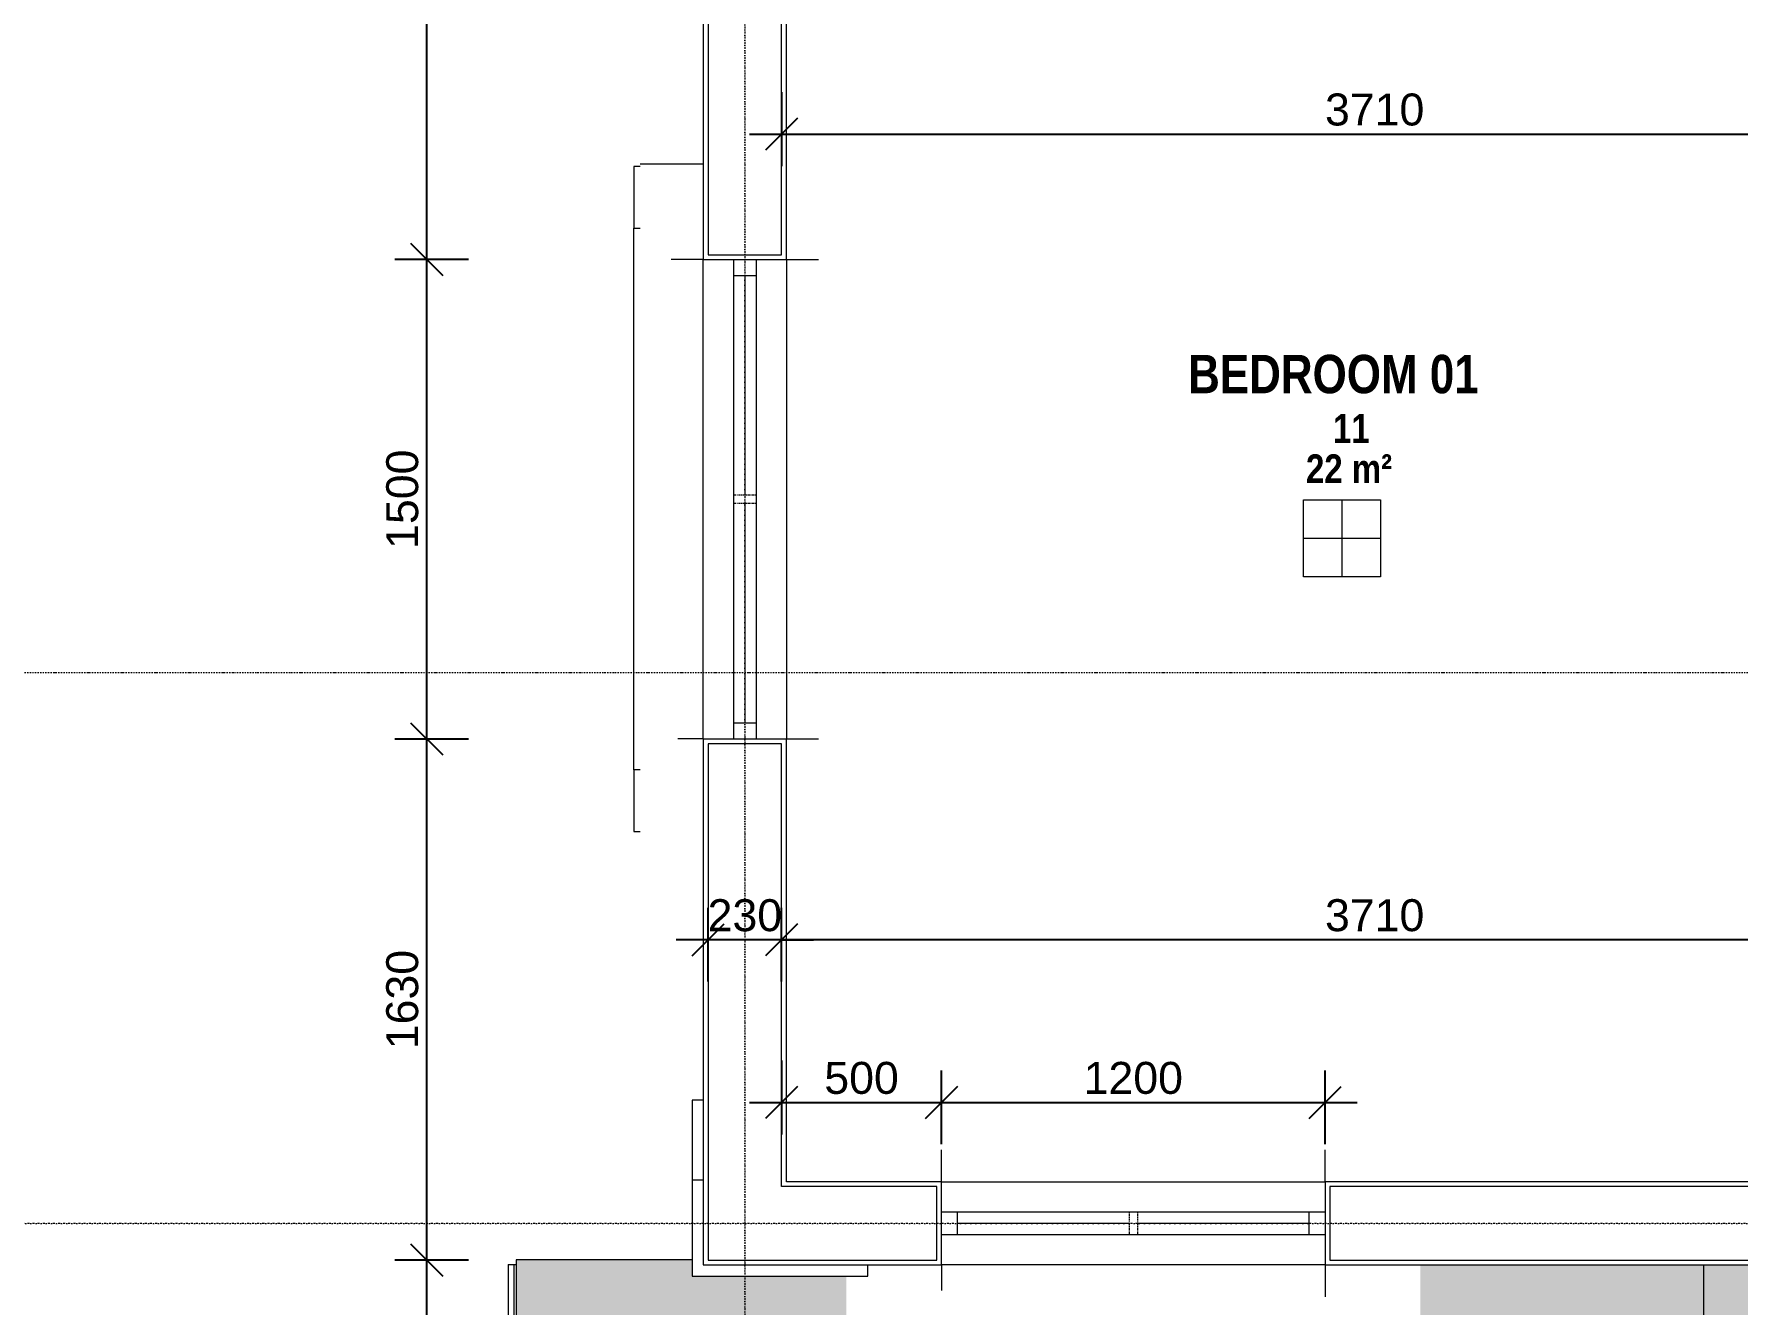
# Model space of a CAD drawing. Header units: millimetres. Extents: x -21051 to 202668, y -15646 to 13691.
# Drawn here: x 49164 to 54493, y -8763 to -4788 of the extents above; entities that cross this region are included whole.
import ezdxf

# ---------------------------------------------------------------- set-up
doc = ezdxf.new("R2010")
doc.units = ezdxf.units.MM
for name, pattern in [('Centre', [14.4, 3, -2.2, 7, -2.2]), ('Dash dot', [15.875, 6.35, -4.7625, 0, -4.7625]), ('TD_Level Line', [8, 4, -2, 0, -2])]:
    doc.linetypes.add(name, pattern=pattern)
for name, color, linetype, lineweight in [('A-ANNO-DIMS', 211, 'Continuous', 9), ('A-AREA-IDEN', 2, 'Continuous', 9), ('A-DETL-MBND', 5, 'Continuous', 5), ('A-GLAZ', 151, 'Continuous', 5), ('A-ROOF', 132, 'Continuous', 5), ('A-ROOF-PATT', 132, 'Continuous', 5), ('A-WALL', 113, 'Continuous', 5), ('G-ANNO-SYMB', 111, 'Continuous', 9), ('I-WALL', 2, 'Continuous', 5), ('S-GRID', 1, 'Continuous', 9)]:
    doc.layers.add(name, color=color, linetype=linetype, lineweight=lineweight)
doc.layers.get('0').off()
doc.styles.add('Arial Narrow_B', font='ARIALNB.TTF', dxfattribs={"height": 90})
doc.styles.add('Arial Narrow_B_1', font='ARIALNB.TTF', dxfattribs={"height": 120})
doc.styles.add('Arial_3', font='arial.ttf', dxfattribs={"height": 100})
doc.dimstyles.new('Arial_1_0', dxfattribs={"dimscale": 304.8, "dimtxt": 102.02594, "dimasz": 0.328084, "dimexe": 0.328084, "dimexo": 0.0625, "dimgap": 0.082021, "dimtad": 1, "dimdec": 0, "dimzin": 0, "dimdsep": 46, "dimtxsty": 'Arial_3', "dimblk1": 'OBLIQUE', "dimblk2": 'OBLIQUE', "dimsah": 1, "dimcen": 0.09, "dimdle": 0.328084, "dimazin": 0, "dimtfac": 1, "dimtdec": 4, "dimtix": 1, "dimtmove": 0, "dimatfit": 3, "dimfxl": 0.492126, "dimfxlon": 1, "dimtvp": 1, "dimtolj": 1, "dimtzin": 0, "dimarcsym": 2})

# ---------------------------------------------------------------- blocks, each defined once
blk = doc.blocks.new('Casement - 2L - 1200 X 1800-1205388-01_First floor')
at = {"layer": 'A-GLAZ'}
for p, q in [((-273.8, 130), (-273.8, 230)), ((926.2, 130), (926.2, 230)), ((-223.8, 35), (-273.8, 35)), ((876.2, 35), (-223.8, 35)), ((-223.8, -35), (-223.8, 35)), ((-223.8, 0), (-223.8, 15)), ((313.2, 0), (-223.8, 0)), ((876.2, -35), (876.2, 35)), ((926.2, 35), (876.2, 35)), ((-273.8, -35), (-223.8, -35)), ((-223.8, -35), (876.2, -35)), ((876.2, 0), (339.2, 0)), ((876.2, -35), (926.2, -35)), ((-273.8, -130), (-273.8, -210)), ((926.2, -130), (926.2, -230))]:
    blk.add_line(p, q, dxfattribs=at)
at = {"layer": 'A-GLAZ', "linetype": 'Centre'}
for p, q in [((313.2, 35), (313.2, -35)), ((339.2, 35), (339.2, -35))]:
    blk.add_line(p, q, dxfattribs=at)
blk = doc.blocks.new('PARAPET3 - PARAPET-973356-01_First floor')
at = {"layer": 'A-DETL-MBND'}
for p, q in [((-9350, 12911.3), (-13958.9, 12759.8)), ((-9350, 12911.3), (-9349.4, 12892.2)), ((-13939.2, 12741.3), (-9349.4, 12892.2)), ((-9349.4, 12892.2), (-9349.2, 12885.7))]:
    blk.add_line(p, q, dxfattribs=at)
blk = doc.blocks.new('Casement - 2L - 1500 X 1800-1172774-01_First floor')
at = {"layer": 'A-GLAZ'}
for p, q in [((1076.2, 130), (1076.2, 230)), ((-423.8, 130), (-423.8, 210)), ((-423.8, 35), (-373.8, 35)), ((-373.8, 35), (1026.2, 35)), ((-373.8, 35), (-373.8, -35)), ((313.2, 0), (-373.8, 0)), ((-373.8, 0), (-373.8, -15)), ((1026.2, 0), (339.2, 0)), ((1026.2, 35), (1026.2, -35)), ((1026.2, 35), (1076.2, 35)), ((-373.8, -35), (-423.8, -35)), ((1026.2, -35), (-373.8, -35)), ((1076.2, -35), (1026.2, -35)), ((-423.8, -130), (-423.8, -230)), ((1076.2, -130), (1076.2, -230))]:
    blk.add_line(p, q, dxfattribs=at)
at = {"layer": 'A-GLAZ', "linetype": 'Centre'}
for p, q in [((313.2, -35), (313.2, 35)), ((339.2, -35), (339.2, 35))]:
    blk.add_line(p, q, dxfattribs=at)
blk = doc.blocks.new('hood 2 - hood 1-1194687-01_First floor')
at = {"layer": 'A-DETL-MBND'}
for p, q in [((-5903.6, 12631.3), (-6096.6, 12625)), ((-5903, 12611.3), (-5903.6, 12631.3)), ((-7790.2, 12569.3), (-6096.6, 12625)), ((-6096.6, 12625), (-6095.9, 12605)), ((-5889.2, 12414.2), (-5895.7, 12611.6)), ((-7790.2, 12569.3), (-7983.1, 12562.9)), ((-7983.1, 12562.9), (-7982.5, 12543)), ((-7789.5, 12549.3), (-7790.2, 12569.3))]:
    blk.add_line(p, q, dxfattribs=at)
blk = doc.blocks.new('brick facing edge - brick facing edge-1233025-01_First floor')
at = {"layer": 'A-WALL'}
for p, q in [((-9067.1, 12344.7), (-9366.9, 12334.9)), ((-9366.9, 12334.9), (-9348.8, 11785.2)), ((-8817.2, 12352.9), (-9067.1, 12344.7)), ((-9065.9, 12309.7), (-9067.1, 12344.7)), ((-8816, 12317.9), (-8817.2, 12352.9)), ((-9348.8, 11785.2), (-9313.8, 11786.3))]:
    blk.add_line(p, q, dxfattribs=at)
blk = doc.blocks.new('Room Tag B - Medium_rfaX - Name and Number-1261570-01_First floor')
at = {"layer": 'A-AREA-IDEN'}
for p, q in [((-2.752, -5.004), (-2.752, -2.604)), ((-2.752, -2.604), (-0.352, -2.604)), ((-1.552, -2.604), (-1.552, -5.004)), ((-0.352, -2.604), (-0.352, -5.004)), ((-2.752, -3.804), (-0.352, -3.804)), ((-0.352, -5.004), (-2.752, -5.004))]:
    blk.add_line(p, q, dxfattribs=at)
blk = doc.blocks.new('_Oblique')
at = {"color": 0, "linetype": 'ByBlock', "lineweight": -2}
blk.add_line((-0.5, -0.5), (0.5, 0.5), dxfattribs=at)
blk = doc.blocks.new('*D878')
at = {"layer": 'A-ANNO-DIMS', "color": 0, "lineweight": -2, "transparency": 16777216}
for p, q in [((50391.9, -13322.7), (50391.9, -8522.7)), ((50522.8, -8622.7), (50291.9, -8622.7)), ((50522.8, -13222.7), (50291.9, -13222.7))]:
    blk.add_line(p, q, dxfattribs=at)
at = {"layer": 'Defpoints', "color": 0, "transparency": 16777216}
for p in [(50391.9, -8622.7), (50541.9, -8622.7), (50541.9, -13222.7)]:
    blk.add_point(p, dxfattribs=at)
at = {"layer": 'A-ANNO-DIMS', "color": 0, "lineweight": -2, "transparency": 16777216, "xscale": 100, "yscale": 100, "zscale": 100}
for p, rotation in [((50391.9, -8622.7), 90), ((50391.9, -13222.7), 270)]:
    blk.add_blockref('_Oblique', p, dxfattribs=dict(at, rotation=rotation))
at = {"layer": 'A-ANNO-DIMS', "color": 0, "transparency": 16777216, "insert": (50315.8, -10922.7), "char_height": 100, "width": 369.177, "attachment_point": 5, "rotation": 90, "style": 'Arial_3'}
blk.add_mtext('\\A1;4600', dxfattribs=at)
blk = doc.blocks.new('*D879')
at = {"layer": 'A-ANNO-DIMS', "color": 0, "lineweight": -2, "transparency": 16777216}
for p, q in [((50391.9, -8722.7), (50391.9, -6892.7)), ((50522.8, -6992.7), (50291.9, -6992.7)), ((50522.8, -8622.7), (50291.9, -8622.7))]:
    blk.add_line(p, q, dxfattribs=at)
at = {"layer": 'Defpoints', "color": 0, "transparency": 16777216}
for p in [(50391.9, -6992.7), (50541.9, -6992.7), (50541.9, -8622.7)]:
    blk.add_point(p, dxfattribs=at)
at = {"layer": 'A-ANNO-DIMS', "color": 0, "lineweight": -2, "transparency": 16777216, "xscale": 100, "yscale": 100, "zscale": 100}
for p, rotation in [((50391.9, -6992.7), 90), ((50391.9, -8622.7), 270)]:
    blk.add_blockref('_Oblique', p, dxfattribs=dict(at, rotation=rotation))
at = {"layer": 'A-ANNO-DIMS', "color": 0, "transparency": 16777216, "insert": (50315.8, -7807.7), "char_height": 100, "width": 369.177, "attachment_point": 5, "rotation": 90, "style": 'Arial_3'}
blk.add_mtext('\\A1;1630', dxfattribs=at)
blk = doc.blocks.new('*D880')
at = {"layer": 'A-ANNO-DIMS', "color": 0, "lineweight": -2, "transparency": 16777216}
for p, q in [((50391.9, -7092.7), (50391.9, -5392.7)), ((50522.8, -5492.7), (50291.9, -5492.7)), ((50522.8, -6992.7), (50291.9, -6992.7))]:
    blk.add_line(p, q, dxfattribs=at)
at = {"layer": 'Defpoints', "color": 0, "transparency": 16777216}
for p in [(50391.9, -5492.7), (50541.9, -5492.7), (50541.9, -6992.7)]:
    blk.add_point(p, dxfattribs=at)
at = {"layer": 'A-ANNO-DIMS', "color": 0, "lineweight": -2, "transparency": 16777216, "xscale": 100, "yscale": 100, "zscale": 100}
for p, rotation in [((50391.9, -5492.7), 90), ((50391.9, -6992.7), 270)]:
    blk.add_blockref('_Oblique', p, dxfattribs=dict(at, rotation=rotation))
at = {"layer": 'A-ANNO-DIMS', "color": 0, "transparency": 16777216, "insert": (50315.8, -6242.7), "char_height": 100, "width": 369.177, "attachment_point": 5, "rotation": 90, "style": 'Arial_3'}
blk.add_mtext('\\A1;1500', dxfattribs=at)
blk = doc.blocks.new('*D881')
at = {"layer": 'A-ANNO-DIMS', "color": 0, "lineweight": -2, "transparency": 16777216}
for p, q in [((50391.9, -5592.7), (50391.9, -3292.7)), ((50522.8, -3392.7), (50291.9, -3392.7)), ((50522.8, -5492.7), (50291.9, -5492.7))]:
    blk.add_line(p, q, dxfattribs=at)
at = {"layer": 'Defpoints', "color": 0, "transparency": 16777216}
for p in [(50391.9, -3392.7), (50541.9, -3392.7), (50541.9, -5492.7)]:
    blk.add_point(p, dxfattribs=at)
at = {"layer": 'A-ANNO-DIMS', "color": 0, "lineweight": -2, "transparency": 16777216, "xscale": 100, "yscale": 100, "zscale": 100}
for p, rotation in [((50391.9, -3392.7), 90), ((50391.9, -5492.7), 270)]:
    blk.add_blockref('_Oblique', p, dxfattribs=dict(at, rotation=rotation))
at = {"layer": 'A-ANNO-DIMS', "color": 0, "transparency": 16777216, "insert": (50315.8, -4442.7), "char_height": 100, "width": 369.177, "attachment_point": 5, "rotation": 90, "style": 'Arial_3'}
blk.add_mtext('\\A1;2100', dxfattribs=at)
blk = doc.blocks.new('*D989')
at = {"layer": 'A-ANNO-DIMS', "color": 0, "lineweight": -2, "transparency": 16777216}
for p, q in [((51502, -7751.5), (51502, -7520.6)), ((55212, -7751.5), (55212, -7520.6)), ((55312, -7620.6), (51402, -7620.6))]:
    blk.add_line(p, q, dxfattribs=at)
at = {"layer": 'Defpoints', "color": 0, "transparency": 16777216}
for p in [(51502, -7620.6), (51502, -7770.6), (55212, -7770.6)]:
    blk.add_point(p, dxfattribs=at)
at = {"layer": 'A-ANNO-DIMS', "color": 0, "lineweight": -2, "transparency": 16777216, "xscale": 100, "yscale": 100, "zscale": 100, "rotation": 180}
blk.add_blockref('_Oblique', (51502, -7620.6), dxfattribs=at)
at = {"layer": 'A-ANNO-DIMS', "color": 0, "lineweight": -2, "transparency": 16777216, "xscale": 100, "yscale": 100, "zscale": 100}
blk.add_blockref('_Oblique', (55212, -7620.6), dxfattribs=at)
at = {"layer": 'A-ANNO-DIMS', "color": 0, "transparency": 16777216, "insert": (53357, -7544.5), "char_height": 100, "width": 369.177, "attachment_point": 5, "style": 'Arial_3'}
blk.add_mtext('\\A1;3710', dxfattribs=at)
blk = doc.blocks.new('*D990')
at = {"layer": 'A-ANNO-DIMS', "color": 0, "lineweight": -2, "transparency": 16777216}
for p, q in [((51272, -7751.5), (51272, -7520.6)), ((51502, -7751.5), (51502, -7520.6)), ((51272, -7620.6), (51172, -7620.6)), ((51502, -7620.6), (51272, -7620.6)), ((51502, -7620.6), (51602, -7620.6))]:
    blk.add_line(p, q, dxfattribs=at)
at = {"layer": 'Defpoints', "color": 0, "transparency": 16777216}
for p in [(51272, -7620.6), (51272, -7770.6), (51502, -7770.6)]:
    blk.add_point(p, dxfattribs=at)
at = {"layer": 'A-ANNO-DIMS', "color": 0, "lineweight": -2, "transparency": 16777216, "xscale": 100, "yscale": 100, "zscale": 100}
blk.add_blockref('_Oblique', (51272, -7620.6), dxfattribs=at)
at = {"layer": 'A-ANNO-DIMS', "color": 0, "lineweight": -2, "transparency": 16777216, "xscale": 100, "yscale": 100, "zscale": 100, "rotation": 180}
blk.add_blockref('_Oblique', (51502, -7620.6), dxfattribs=at)
at = {"layer": 'A-ANNO-DIMS', "color": 0, "transparency": 16777216, "insert": (51387, -7544.5), "char_height": 100, "width": 276.883, "attachment_point": 5, "style": 'Arial_3'}
blk.add_mtext('\\A1;230', dxfattribs=at)
blk = doc.blocks.new('*D991')
at = {"layer": 'A-ANNO-DIMS', "color": 0, "lineweight": -2, "transparency": 16777216}
for p, q in [((51502, -7998.5), (51502, -8229.4)), ((52002, -8260.4), (52002, -8029.4)), ((51402, -8129.4), (52102, -8129.4))]:
    blk.add_line(p, q, dxfattribs=at)
at = {"layer": 'Defpoints', "color": 0, "transparency": 16777216}
for p in [(51502, -7979.4), (52002, -8129.4), (52002, -8279.4)]:
    blk.add_point(p, dxfattribs=at)
at = {"layer": 'A-ANNO-DIMS', "color": 0, "lineweight": -2, "transparency": 16777216, "xscale": 100, "yscale": 100, "zscale": 100, "rotation": 180}
blk.add_blockref('_Oblique', (51502, -8129.4), dxfattribs=at)
at = {"layer": 'A-ANNO-DIMS', "color": 0, "lineweight": -2, "transparency": 16777216, "xscale": 100, "yscale": 100, "zscale": 100}
blk.add_blockref('_Oblique', (52002, -8129.4), dxfattribs=at)
at = {"layer": 'A-ANNO-DIMS', "color": 0, "transparency": 16777216, "insert": (51752, -8053.4), "char_height": 100, "width": 276.883, "attachment_point": 5, "style": 'Arial_3'}
blk.add_mtext('\\A1;500', dxfattribs=at)
blk = doc.blocks.new('*D992')
at = {"layer": 'A-ANNO-DIMS', "color": 0, "lineweight": -2, "transparency": 16777216}
for p, q in [((52002, -8260.4), (52002, -8029.4)), ((53202, -8260.4), (53202, -8029.4)), ((51902, -8129.4), (53302, -8129.4))]:
    blk.add_line(p, q, dxfattribs=at)
at = {"layer": 'Defpoints', "color": 0, "transparency": 16777216}
for p in [(53202, -8129.4), (52002, -8279.4), (53202, -8279.4)]:
    blk.add_point(p, dxfattribs=at)
at = {"layer": 'A-ANNO-DIMS', "color": 0, "lineweight": -2, "transparency": 16777216, "xscale": 100, "yscale": 100, "zscale": 100, "rotation": 180}
blk.add_blockref('_Oblique', (52002, -8129.4), dxfattribs=at)
at = {"layer": 'A-ANNO-DIMS', "color": 0, "lineweight": -2, "transparency": 16777216, "xscale": 100, "yscale": 100, "zscale": 100}
blk.add_blockref('_Oblique', (53202, -8129.4), dxfattribs=at)
at = {"layer": 'A-ANNO-DIMS', "color": 0, "transparency": 16777216, "insert": (52602, -8053.4), "char_height": 100, "width": 369.177, "attachment_point": 5, "style": 'Arial_3'}
blk.add_mtext('\\A1;1200', dxfattribs=at)
blk = doc.blocks.new('*D1003')
at = {"layer": 'A-ANNO-DIMS', "color": 0, "lineweight": -2, "transparency": 16777216}
for p, q in [((51502, -4969.5), (51502, -5200.4)), ((55212, -5231.4), (55212, -5000.4)), ((51402, -5100.4), (55312, -5100.4))]:
    blk.add_line(p, q, dxfattribs=at)
at = {"layer": 'Defpoints', "color": 0, "transparency": 16777216}
for p in [(51502, -4950.4), (55212, -5100.4), (55212, -5250.4)]:
    blk.add_point(p, dxfattribs=at)
at = {"layer": 'A-ANNO-DIMS', "color": 0, "lineweight": -2, "transparency": 16777216, "xscale": 100, "yscale": 100, "zscale": 100, "rotation": 180}
blk.add_blockref('_Oblique', (51502, -5100.4), dxfattribs=at)
at = {"layer": 'A-ANNO-DIMS', "color": 0, "lineweight": -2, "transparency": 16777216, "xscale": 100, "yscale": 100, "zscale": 100}
blk.add_blockref('_Oblique', (55212, -5100.4), dxfattribs=at)
at = {"layer": 'A-ANNO-DIMS', "color": 0, "transparency": 16777216, "insert": (53357, -5024.3), "char_height": 100, "width": 369.177, "attachment_point": 5, "style": 'Arial_3'}
blk.add_mtext('\\A1;3710', dxfattribs=at)

msp = doc.modelspace()

# ---------------------------------------------------------------- hatches: boundary and pattern name
at = {"layer": 'A-ROOF-PATT'}
h = msp.add_hatch(dxfattribs=at)
h.set_pattern_fill('FP_2', color=256, style=0, pattern_type=2)
h.set_pattern_definition([(185.321, (62649.3857, 167.0165), (1422.7774649, 126.991261), [109.552, -2629.24]), (90, (62540.3, 156.86), (-118.565, 127), [10.16, -116.84]), (270, (62530.82, 283.86), (118.565, -127), [35.56, -91.44]), (0, (62530.82, 248.3), (118.565, 127), [11.856, -106.708]), (180, (62542.68, 167.02), (-118.565, -127), [11.856, -106.708]), (270, (62530.82, 167.02), (118.565, -127), [10.16, -116.84]), (270, (62540.3, 283.86), (118.565, -127), [25.4, -101.6]), (354.679, (62540.3057, 258.4565), (1422.7774649, -126.991261), [109.552, -2629.24]), (320.782, (62546.2347, 258.4565), (-2015.6072356, 1650.990985), [32.138, -3181.648]), (287.286, (62571.133, 238.137), (118.566, -253.99939), [31.922, -367.1]), (252.714, (62580.618, 207.657), (118.566, 253.99939), [31.922, -367.1]), (219.218, (62571.1327, 177.1765), (-2015.6072356, -1650.990985), [32.138, -3181.648]), (288.981, (62562.8337, 231.7865), (-474.2663295, 1396.9973541), [25.517, -2526.225]), (251.019, (62571.1327, 207.6565), (-474.2663295, -1396.9973541), [25.517, -2526.225]), (219.321, (62562.8337, 183.5265), (-1541.3477461, -1269.9923843), [26.055, -2579.41]), (320.679, (62542.6777, 248.2965), (-1541.3477461, 1269.9923843), [26.055, -2579.41])])
h.paths.add_polyline_path([(50672, -13222.7), (54387, -9507.7), (54387, -8637.7), (53499.7, -8637.7), (53499.7, -8835.2), (51704.4, -8835.2), (51704.4, -8672.7), (51222, -8672.7), (51222, -8621.9), (50672, -8621.9), (50672, -12864.5)])
h = msp.add_hatch(dxfattribs=at)
h.set_pattern_fill('FP_3', color=256, style=0, pattern_type=2)
h.set_pattern_definition([(5.321, (62633.9067, 400.6965), (-1422.7774649, -126.991261), [109.552, -2629.24]), (270, (62742.99, 410.86), (118.565, -127), [10.16, -116.84]), (90, (62752.47, 283.86), (-118.565, 127), [35.56, -91.44]), (180, (62752.47, 319.42), (-118.565, -127), [11.856, -106.708]), (0, (62740.61, 400.7), (118.565, 127), [11.856, -106.708]), (90, (62752.47, 400.7), (-118.565, 127), [10.16, -116.84]), (90, (62742.99, 283.86), (-118.565, 127), [25.4, -101.6]), (174.679, (62742.9867, 309.2565), (-1422.7774649, 126.991261), [109.552, -2629.24]), (140.782, (62737.0577, 309.2565), (2015.6072356, -1650.990985), [32.138, -3181.648]), (107.286, (62712.16, 329.577), (-118.566, 253.99939), [31.922, -367.1]), (72.714, (62702.675, 360.057), (-118.566, -253.99939), [31.922, -367.1]), (39.218, (62712.1597, 390.5365), (2015.6072356, 1650.990985), [32.138, -3181.648]), (108.981, (62720.4587, 335.9265), (474.2663295, -1396.9973541), [25.517, -2526.225]), (71.019, (62712.1597, 360.0565), (474.2663295, 1396.9973541), [25.517, -2526.225]), (39.321, (62720.4587, 384.1865), (1541.3477461, 1269.9923843), [26.055, -2579.41]), (140.679, (62740.6147, 319.4165), (1541.3477461, -1269.9923843), [26.055, -2579.41])])
h.paths.add_polyline_path([(58102, -13222.7), (58102, -8835.2), (57774.3, -8835.2), (57774.3, -8637.7), (56969.6, -8637.7), (56969.6, -8835.2), (55174.3, -8835.2), (55173.3, -8637.7), (54387, -8637.7), (54387, -9507.7), (57930.8, -13051.5)])

# ---------------------------------------------------------------- linework, layer by layer
at = {"layer": 'A-ROOF'}
for p, q in [((50672, -8621.9), (50672, -13222.7)), ((51222, -8621.9), (50672, -8621.9)), ((54387, -9507.7), (54387, -8637.7))]:
    msp.add_line(p, q, dxfattribs=at)
at = {"layer": 'A-WALL', "lineweight": 18}
for p, q in [((51502, -5477.7), (51502, -3622.7)), ((51272, -3692.7), (51272, -5477.7)), ((51272, -5477.7), (51502, -5477.7)), ((51272, -7007.7), (51272, -8622.7)), ((51502, -7007.7), (51272, -7007.7)), ((51502, -8392.7), (51502, -7007.7)), ((51987, -8392.7), (51502, -8392.7)), ((51987, -8622.7), (51987, -8392.7)), ((53217, -8392.7), (53217, -8622.7)), ((55212, -8392.7), (53217, -8392.7)), ((51272, -8622.7), (51987, -8622.7)), ((53217, -8622.7), (55457, -8622.7))]:
    msp.add_line(p, q, dxfattribs=at)
at = {"layer": 'G-ANNO-SYMB', "linetype": 'TD_Level Line', "lineweight": 18}
msp.add_line((44938.2, -6784.2), (74256.9, -6784.2), dxfattribs=at)
at = {"layer": 'I-WALL', "lineweight": 18}
for p, q in [((51517, -5492.7), (51517, -3637.7)), ((51257, -3707.7), (51257, -5492.7)), ((51257, -5492.7), (51517, -5492.7)), ((51257, -6992.7), (51257, -8637.7)), ((51517, -6992.7), (51257, -6992.7)), ((51517, -8377.7), (51517, -6992.7)), ((52002, -8377.7), (51517, -8377.7)), ((52002, -8637.7), (52002, -8377.7)), ((55197, -8377.7), (53202, -8377.7)), ((53202, -8377.7), (53202, -8637.7)), ((51257, -8637.7), (52002, -8637.7)), ((53202, -8637.7), (55472, -8637.7))]:
    msp.add_line(p, q, dxfattribs=at)
at = {"layer": 'I-WALL'}
for p, q in [((51257, -6992.7), (51257, -5492.7)), ((51517, -5492.7), (51517, -6992.7)), ((52002, -8377.7), (53202, -8377.7)), ((53202, -8637.7), (52002, -8637.7))]:
    msp.add_line(p, q, dxfattribs=at)
at = {"layer": 'S-GRID', "linetype": 'Dash dot', "lineweight": 18}
for p, q in [((51387, 9294.4), (51387, -11707.8)), ((71865.6, -8507.7), (47999.8, -8507.7))]:
    msp.add_line(p, q, dxfattribs=at)

# ---------------------------------------------------------------- block references
at = {"layer": 'A-AREA-IDEN', "xscale": 99.99999999999994, "yscale": 99.99999999999994, "zscale": 99.99999999999994}
msp.add_blockref('Room Tag B - Medium_rfaX - Name and Number-1261570-01_First floor', (53410, -5984.5), dxfattribs=at)
at = {"layer": 'A-DETL-MBND', "rotation": 88.11700695989701}
for name in ['hood 2 - hood 1-1194687-01_First floor', 'PARAPET3 - PARAPET-973356-01_First floor']:
    msp.add_blockref(name, (63858, 283.9), dxfattribs=at)
at = {"layer": 'A-GLAZ', "rotation": 90.00000000000007}
msp.add_blockref('Casement - 2L - 1500 X 1800-1172774-01_First floor', (51387, -6568.8), dxfattribs=at)
at = {"layer": 'A-GLAZ'}
msp.add_blockref('Casement - 2L - 1200 X 1800-1205388-01_First floor', (52275.8, -8507.7), dxfattribs=at)
at = {"layer": 'A-WALL', "rotation": 88.11700695989701}
msp.add_blockref('brick facing edge - brick facing edge-1233025-01_First floor', (63858, 283.9), dxfattribs=at)

# ---------------------------------------------------------------- texts
at = {"layer": 'A-AREA-IDEN', "attachment_point": 1}
for s, insert, char_height, width, style in [('BEDROOM 01', (52773.6, -5791.1), 120, 1162.447, 'Arial Narrow_B_1'), ('11', (53226.7, -5976.3), 90, 144.304, 'Arial Narrow_B'), ('22 m²', (53142.2, -6102.3), 90, 328.692, 'Arial Narrow_B')]:
    msp.add_mtext(s, dxfattribs=dict(at, insert=insert, char_height=char_height, width=width, style=style))

# ---------------------------------------------------------------- dimensions: what is measured, and where the dimension line sits
at = {"layer": 'A-ANNO-DIMS'}
for base, p1, p2, override, picture, middle in [((50391.9, -3392.7), (50541.9, -5492.7), (50541.9, -3392.7), {"dimpost": '<>', "dimfxl": 2100}, '*D881', (50315.8, -4442.7)), ((50391.9, -5492.7), (50541.9, -6992.7), (50541.9, -5492.7), {"dimpost": '<>', "dimfxl": 1500}, '*D880', (50315.8, -6242.7)), ((50391.9, -6992.7), (50541.9, -8622.7), (50541.9, -6992.7), {"dimpost": '<>', "dimfxl": 1630}, '*D879', (50315.8, -7807.7)), ((50391.9, -8622.7), (50541.9, -13222.7), (50541.9, -8622.7), {"dimpost": '<>', "dimfxl": 4600}, '*D878', (50315.8, -10922.7))]:
    dim = msp.add_linear_dim(base=base, p1=p1, p2=p2, angle=90, dimstyle='Arial_1_0', override=override, dxfattribs=at)
    dim.commit()
    dim.dimension.update_dxf_attribs({"geometry": picture, "text_midpoint": middle})
for base, p1, p2, override, picture, middle in [((55212, -5100.4), (51502, -4950.4), (55212, -5250.4), {"dimpost": '<>', "dimfxl": 3722.109617}, '*D1003', (53357, -5024.3)), ((51272, -7620.6), (51502, -7770.6), (51272, -7770.6), {"dimpost": '<>', "dimfxl": 230}, '*D990', (51387, -7544.5)), ((51502, -7620.6), (55212, -7770.6), (51502, -7770.6), {"dimpost": '<>', "dimfxl": 3710}, '*D989', (53357, -7544.5)), ((52002, -8129.4), (51502, -7979.4), (52002, -8279.4), {"dimpost": '<>', "dimfxl": 583.095189}, '*D991', (51752, -8053.4)), ((53202, -8129.4), (52002, -8279.4), (53202, -8279.4), {"dimpost": '<>', "dimfxl": 1200}, '*D992', (52602, -8053.4))]:
    dim = msp.add_linear_dim(base=base, p1=p1, p2=p2, dimstyle='Arial_1_0', override=override, dxfattribs=at)
    dim.commit()
    dim.dimension.update_dxf_attribs({"geometry": picture, "text_midpoint": middle})

doc.saveas('drawing.dxf')
